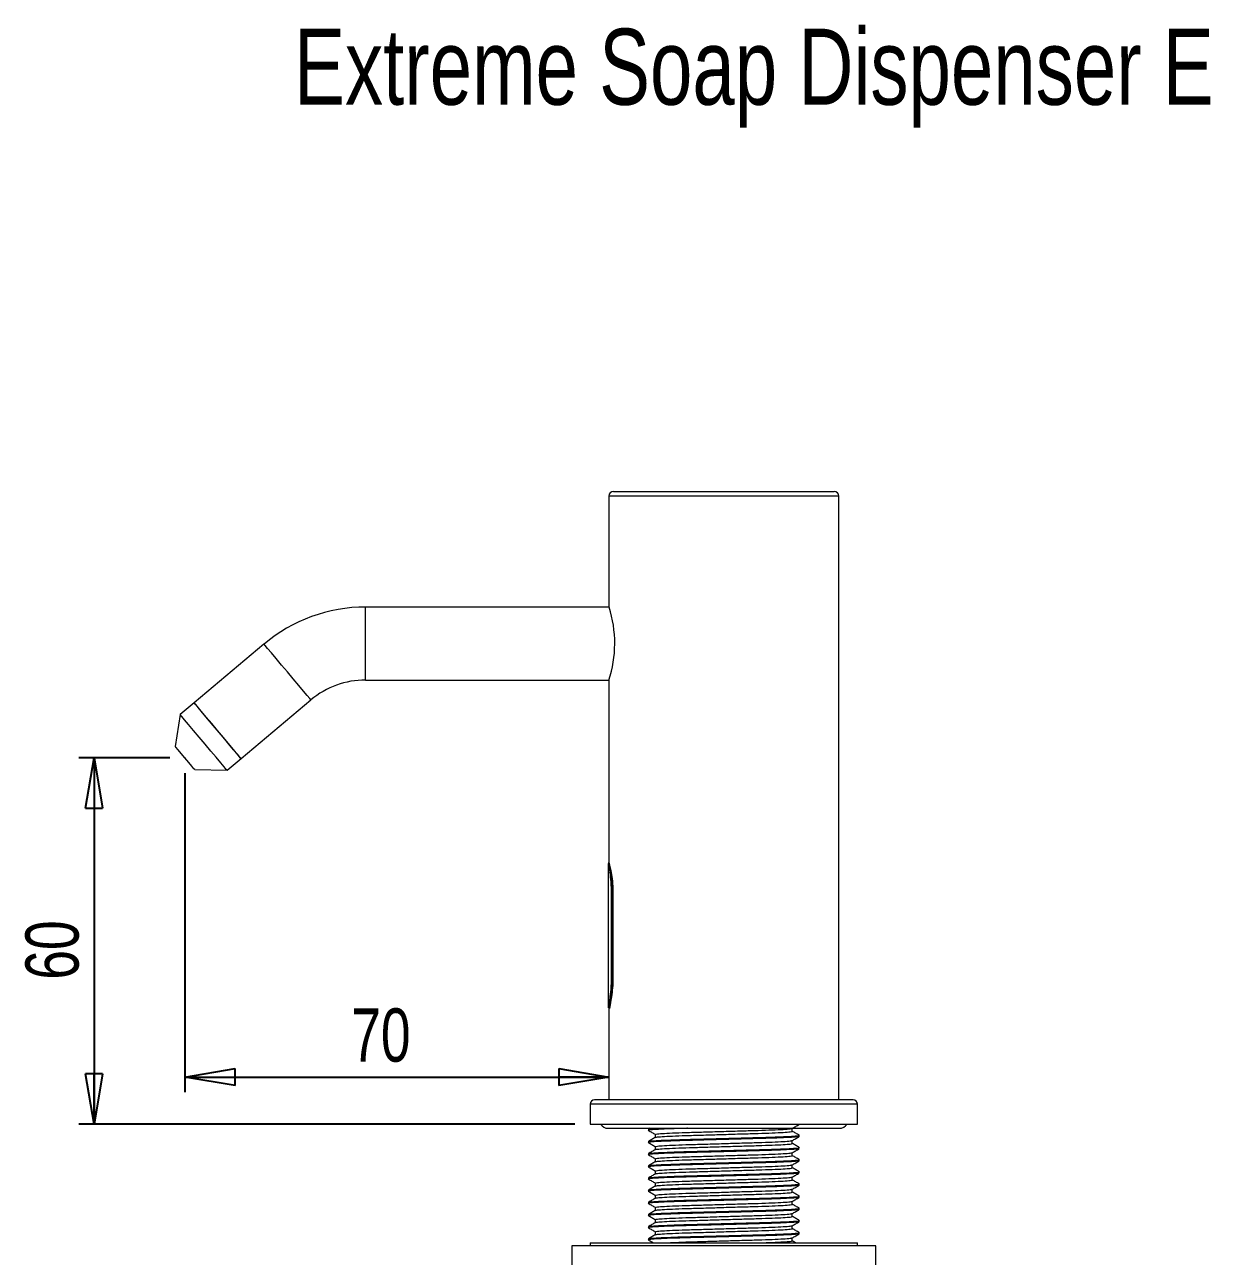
# Model space of a CAD drawing. Header units: millimetres. Extents: x 72 to 994, y 217 to 1414.
# Drawn here: x 330.7 to 720.7, y 1009.4 to 1414.4 of the extents above; entities that cross this region are included whole.
import ezdxf

# ---------------------------------------------------------------- set-up
doc = ezdxf.new("R2010")
doc.units = ezdxf.units.MM
doc.header["$LTSCALE"] = 5
doc.header["$PDSIZE"] = -1
doc.layers.add('LEVEL0', color=179, linetype='Continuous')
doc.styles.add('SLDTEXTSTYLE0', font='TXT', dxfattribs={"width": 0.75})
doc.dimstyles.new('SLDDIMSTYLE0', dxfattribs={"dimtxt": 17.5, "dimasz": 16.51, "dimexe": 0, "dimexo": 0.0625, "dimgap": 4.375, "dimtad": 1, "dimdec": 0, "dimlfac": 0.5, "dimrnd": 1e-09, "dimzin": 12, "dimdsep": 46, "dimtxsty": 'SLDTEXTSTYLE0', "dimblk1": 'CLOSED', "dimblk2": 'CLOSED', "dimsah": 1, "dimcen": 0.09, "dimadec": 0, "dimazin": 3, "dimtfac": 1, "dimtdec": 0, "dimtofl": 0, "dimtmove": 0, "dimatfit": 3, "dimldrblk": 'CLOSED', "dimfxl": 0, "dimfrac": 2, "dimtolj": 1, "dimtzin": 12, "dimarcsym": 0})

# ---------------------------------------------------------------- blocks, each defined once
blk = doc.blocks.new('_CLOSED')
at = {"color": 0, "linetype": 'ByBlock', "lineweight": -2}
for p, q in [((-1, 0.166667), (0, 0)), ((-1, 0.166667), (-1, -0.166667)), ((0, 0), (-1, -0.166667)), ((0, 0), (-1, 0))]:
    blk.add_line(p, q, dxfattribs=at)
blk = doc.blocks.new('_D')
at = {"layer": 'LEVEL0', "color": 7}
for p, q in [((383.42, 1168.29), (383.42, 1063.4)), ((383.42, 1068.4), (522.84, 1068.4))]:
    blk.add_line(p, q, dxfattribs=at)
at = {"layer": 'LEVEL0', "color": 7, "xscale": 16.51, "yscale": 16.51, "rotation": 180.0000000000004}
blk.add_blockref('_CLOSED', (383.42, 1068.4), dxfattribs=at)
at = {"layer": 'LEVEL0', "color": 7, "xscale": 16.51, "yscale": 16.51}
blk.add_blockref('_CLOSED', (522.84, 1068.4), dxfattribs=at)
at = {"layer": 'LEVEL0', "color": 7, "insert": (438.1, 1090.96), "char_height": 17.5, "attachment_point": 1, "style": 'SLDTEXTSTYLE0'}
blk.add_mtext('70', dxfattribs=at)
blk = doc.blocks.new('_D_1')
at = {"layer": 'LEVEL0', "color": 7}
for p, q in [((378.42, 1173.29), (348.51, 1173.29)), ((353.51, 1173.29), (353.51, 1052.93)), ((511.64, 1052.93), (348.51, 1052.93))]:
    blk.add_line(p, q, dxfattribs=at)
at = {"layer": 'LEVEL0', "color": 7, "xscale": 16.51, "yscale": 16.51}
for p, rotation in [((353.51, 1173.29), 90.0000000000004), ((353.51, 1052.93), 270.0000000000004)]:
    blk.add_blockref('_CLOSED', p, dxfattribs=dict(at, rotation=rotation))
at = {"layer": 'LEVEL0', "color": 7, "insert": (330.95, 1100.39), "char_height": 17.5, "attachment_point": 1, "rotation": 90, "style": 'SLDTEXTSTYLE0'}
blk.add_mtext('60', dxfattribs=at)

msp = doc.modelspace()

# ---------------------------------------------------------------- linework, layer by layer
at = {"color": 7, "linetype": 'Continuous', "lineweight": 15}
for p, q in [((524.34, 1260.93), (560.64, 1260.93)), ((560.64, 1260.93), (596.94, 1260.93)), ((522.84, 1259.43), (522.84, 1222.93)), ((598.44, 1060.93), (598.44, 1259.43)), ((522.84, 1222.93), (442.84, 1222.93)), ((409.41, 1210.77), (386.43, 1191.48)), ((442.84, 1198.93), (522.84, 1198.93)), ((522.84, 1198.83), (522.84, 1138.87)), ((386.43, 1191.48), (381.83, 1187.63)), ((401.86, 1173.1), (424.84, 1192.38)), ((381.83, 1187.63), (380.2, 1177.12)), ((397.26, 1169.24), (401.86, 1173.1)), ((386.63, 1169.46), (397.26, 1169.24)), ((522.64, 1138.57), (522.64, 1091.29)), ((524.18, 1128.93), (524.18, 1100.93)), ((522.84, 1090.99), (522.84, 1060.93)), ((516.64, 1059.43), (516.64, 1052.93)), ((603.14, 1060.93), (518.14, 1060.93)), ((604.64, 1052.93), (604.64, 1059.43)), ((516.64, 1052.93), (604.64, 1052.93)), ((522.64, 1051.53), (598.64, 1051.53)), ((535.82, 1051.21), (535.82, 1050.85)), ((536.35, 1051.53), (535.84, 1051.23)), ((538.11, 1049.53), (538.11, 1048.54)), ((583.17, 1050.53), (583.17, 1051.52)), ((585.46, 1048.85), (585.46, 1049.21)), ((535.82, 1047.21), (535.82, 1046.85)), ((538.11, 1045.53), (538.11, 1044.54)), ((583.17, 1046.53), (583.17, 1047.52)), ((585.46, 1044.85), (585.46, 1045.21)), ((535.82, 1043.21), (535.82, 1042.85)), ((538.11, 1041.53), (538.11, 1040.54)), ((583.17, 1042.53), (583.17, 1043.52)), ((585.46, 1040.85), (585.46, 1041.21)), ((535.82, 1039.21), (535.82, 1038.85)), ((538.11, 1037.53), (538.11, 1036.54)), ((583.17, 1038.53), (583.17, 1039.52)), ((585.46, 1036.85), (585.46, 1037.21)), ((535.82, 1035.21), (535.82, 1034.85)), ((538.11, 1033.53), (538.11, 1032.54)), ((583.17, 1034.53), (583.17, 1035.52)), ((585.46, 1032.85), (585.46, 1033.21)), ((535.82, 1031.21), (535.82, 1030.85)), ((538.11, 1029.53), (538.11, 1028.54)), ((583.17, 1030.53), (583.17, 1031.52)), ((585.46, 1028.85), (585.46, 1029.21)), ((535.82, 1027.21), (535.82, 1026.85)), ((538.11, 1025.53), (538.11, 1024.54)), ((583.17, 1026.53), (583.17, 1027.52)), ((585.46, 1024.85), (585.46, 1025.21)), ((535.82, 1023.21), (535.82, 1022.85)), ((538.11, 1021.53), (538.11, 1020.54)), ((583.17, 1022.53), (583.17, 1023.52)), ((585.46, 1020.85), (585.46, 1021.21)), ((535.82, 1019.21), (535.82, 1018.85)), ((538.11, 1017.53), (538.11, 1016.54)), ((583.17, 1018.53), (583.17, 1019.52)), ((585.46, 1016.85), (585.46, 1017.21)), ((510.64, 1012.93), (510.64, 981.93)), ((610.64, 1012.93), (510.64, 1012.93)), ((516.64, 1013.93), (516.64, 1012.93)), ((516.64, 1013.93), (560.64, 1013.93)), ((535.82, 1015.21), (535.82, 1014.85)), ((560.64, 1013.93), (604.64, 1013.93)), ((583.17, 1014.53), (583.17, 1015.52)), ((584.23, 1013.93), (583.17, 1014.54)), ((604.64, 1012.93), (604.64, 1013.93)), ((610.64, 981.93), (610.64, 1012.93))]:
    msp.add_line(p, q, dxfattribs=at)
at = {"color": 8, "linetype": 'Continuous', "lineweight": 0}
for p, q in [((560.64, 1259.43), (522.84, 1259.43)), ((598.44, 1259.43), (560.64, 1259.43)), ((442.84, 1210.93), (442.84, 1222.93)), ((442.84, 1198.93), (442.84, 1210.93)), ((522.76, 1138.8), (522.79, 1138.6)), ((522.79, 1138.6), (522.9, 1138.66)), ((523.26, 1135.74), (523.64, 1131.77)), ((523.64, 1131.77), (523.72, 1128.93)), ((523.89, 1131.81), (523.97, 1128.93)), ((523.58, 1128.93), (523.58, 1100.93)), ((524.18, 1128.93), (523.97, 1128.93)), ((523.97, 1128.93), (523.97, 1100.93)), ((523.58, 1100.93), (523.55, 1099.07)), ((523.68, 1099.02), (523.72, 1100.93)), ((523.94, 1098.99), (523.97, 1100.93)), ((524.18, 1100.93), (523.97, 1100.93)), ((604.64, 1059.43), (516.64, 1059.43))]:
    msp.add_line(p, q, dxfattribs=at)
at = {"color": 8, "linetype": 'Continuous', "lineweight": 0, "flags": 128}
for points in [[(417.12, 1201.57), (415.21, 1203.86), (413.41, 1206), (411.84, 1207.87), (410.61, 1209.33), (409.79, 1210.32), (409.43, 1210.75), (409.41, 1210.77)], [(424.84, 1192.38), (424.82, 1192.4), (424.46, 1192.83), (423.64, 1193.81), (422.4, 1195.28), (420.84, 1197.14), (419.04, 1199.29), (417.12, 1201.57)]]:
    msp.add_lwpolyline(points, dxfattribs=at)
at = {"color": 7, "linetype": 'Continuous', "lineweight": 15, "flags": 128}
for points in [[(401.86, 1173.1), (401.61, 1173.39), (400.9, 1174.23), (399.77, 1175.59), (398.28, 1177.36), (396.53, 1179.45), (394.63, 1181.71), (392.7, 1184.01), (390.86, 1186.2), (389.23, 1188.15), (387.9, 1189.73), (386.97, 1190.84), (386.49, 1191.41), (386.43, 1191.48)], [(394.14, 1182.29), (392.22, 1184.58), (390.43, 1186.72), (388.86, 1188.58), (387.63, 1190.05), (386.81, 1191.03), (386.44, 1191.46), (386.43, 1191.48)], [(397.26, 1169.24), (397.02, 1169.53), (396.31, 1170.38), (395.17, 1171.73), (393.68, 1173.51), (391.93, 1175.59), (390.03, 1177.86), (388.1, 1180.16), (386.26, 1182.35), (384.63, 1184.29), (383.31, 1185.87), (382.37, 1186.98), (381.89, 1187.55), (381.83, 1187.63)], [(401.86, 1173.1), (401.84, 1173.12), (401.48, 1173.55), (400.66, 1174.53), (399.42, 1176), (397.86, 1177.86), (396.06, 1180), (394.14, 1182.29)], [(386.63, 1169.46), (386.39, 1169.75), (385.69, 1170.58), (384.65, 1171.82), (383.42, 1173.29), (382.19, 1174.76), (381.15, 1176), (380.45, 1176.83), (380.2, 1177.12)]]:
    msp.add_lwpolyline(points, dxfattribs=at)
at = {"color": 7, "linetype": 'Continuous', "lineweight": 15}
for centre, radius, start, end in [((524.34, 1259.43), 1.5, 90, 180), ((596.94, 1259.43), 1.5, 0, 90), ((442.84, 1170.93), 52, 90, 130), ((486.09, 1210.93), 38.68, 341.7763, 17.9747), ((442.84, 1170.93), 28, 90, 130), ((518.14, 1059.43), 1.5, 90, 180), ((603.14, 1059.43), 1.5, 0, 90), ((522.64, 1054.53), 3, 212.231, 270), ((598.64, 1054.53), 3, 270, 327.769)]:
    msp.add_arc(centre, radius, start, end, dxfattribs=at)
at = {"color": 8, "linetype": 'Continuous', "lineweight": 0}
for points, knots in [([(522.64, 1138.53), (522.64, 1138.5), (522.65, 1138.47), (522.67, 1138.33), (522.68, 1138.32)], [0, 0, 0, 0, 0.931528, 1, 1, 1, 1]), ([(522.68, 1138.32), (522.68, 1138.38), (522.7, 1138.48), (522.76, 1138.56), (522.79, 1138.6)], [0, 0, 0, 0, 0.560061, 1, 1, 1, 1]), ([(522.68, 1138.32), (522.71, 1138.17), (522.8, 1137.68), (522.99, 1136.56), (523.12, 1135.61), (523.13, 1135.55)], [0, 0, 0, 0, 0.304299, 0.958185, 1, 1, 1, 1]), ([(522.79, 1138.6), (522.85, 1138.32), (522.95, 1137.76), (523.15, 1136.53), (523.25, 1135.8), (523.26, 1135.74)], [0, 0, 0, 0, 0.478919, 0.958244, 1, 1, 1, 1]), ([(523.13, 1135.55), (523.14, 1135.59), (523.16, 1135.66), (523.23, 1135.71), (523.26, 1135.74)], [0, 0, 0, 0, 0.560009, 1, 1, 1, 1]), ([(523.13, 1135.55), (523.25, 1134.62), (523.39, 1133.43), (523.48, 1132.01), (523.5, 1131.7)], [0, 0, 0, 0, 0.785226, 1, 1, 1, 1]), ([(523.26, 1135.74), (523.3, 1135.76), (523.38, 1135.81), (523.48, 1135.82), (523.53, 1135.83)], [0, 0, 0, 0, 0.559985, 1, 1, 1, 1]), ([(523.53, 1135.83), (523.64, 1134.85), (523.79, 1133.62), (523.88, 1132.13), (523.89, 1131.81)], [0, 0, 0, 0, 0.784979, 1, 1, 1, 1]), ([(523.5, 1131.7), (523.52, 1131.71), (523.54, 1131.74), (523.61, 1131.76), (523.64, 1131.77)], [0, 0, 0, 0, 0.55999, 1, 1, 1, 1]), ([(523.5, 1131.7), (523.52, 1131.4), (523.57, 1130.5), (523.57, 1129.56), (523.58, 1128.93)], [0, 0, 0, 0, 0.329848, 1, 1, 1, 1]), ([(523.64, 1131.77), (523.68, 1131.79), (523.76, 1131.8), (523.85, 1131.81), (523.89, 1131.81)], [0, 0, 0, 0, 0.559997, 1, 1, 1, 1]), ([(523.72, 1128.93), (523.69, 1128.93), (523.62, 1128.93), (523.59, 1128.93), (523.58, 1128.93)], [0, 0, 0, 0, 0.499998, 1, 1, 1, 1]), ([(523.97, 1128.93), (523.93, 1128.93), (523.83, 1128.93), (523.76, 1128.93), (523.72, 1128.93)], [0, 0, 0, 0, 0.500001, 1, 1, 1, 1]), ([(523.55, 1099.07), (523.55, 1099.07), (523.52, 1098.45), (523.41, 1096.64), (523.14, 1094.29), (522.95, 1093.11), (522.87, 1092.64)], [0, 0, 0, 0, 0.001768, 0.232732, 0.693777, 1, 1, 1, 1]), ([(523, 1092.4), (523.07, 1092.89), (523.24, 1093.93), (523.52, 1096.22), (523.63, 1098.09), (523.68, 1099.02)], [0, 0, 0, 0, 0.305922, 0.653464, 1, 1, 1, 1]), ([(523.94, 1098.99), (523.91, 1098.36), (523.81, 1096.46), (523.54, 1094.01), (523.35, 1092.78), (523.27, 1092.29)], [0, 0, 0, 0, 0.233203, 0.69449, 1, 1, 1, 1]), ([(523.68, 1099.02), (523.65, 1099.03), (523.58, 1099.04), (523.56, 1099.06), (523.55, 1099.07)], [0, 0, 0, 0, 0.560012, 1, 1, 1, 1]), ([(523.72, 1100.93), (523.69, 1100.93), (523.62, 1100.93), (523.59, 1100.93), (523.58, 1100.93)], [0, 0, 0, 0, 0.499998, 1, 1, 1, 1]), ([(523.94, 1098.99), (523.89, 1099), (523.79, 1099), (523.72, 1099.01), (523.68, 1099.02)], [0, 0, 0, 0, 0.559997, 1, 1, 1, 1]), ([(523.97, 1100.93), (523.93, 1100.93), (523.83, 1100.93), (523.76, 1100.93), (523.72, 1100.93)], [0, 0, 0, 0, 0.500001, 1, 1, 1, 1]), ([(522.87, 1092.64), (522.84, 1092.44), (522.7, 1091.66), (522.6, 1091.16), (522.66, 1091.46), (522.68, 1091.57)], [0, 0, 0, 0, 0.1791335, 0.7012484, 1, 1, 1, 1]), ([(522.76, 1091.05), (522.77, 1091.12), (522.8, 1091.24), (522.93, 1092.01), (523, 1092.4)], [0, 0, 0, 0, 0.499752, 1, 1, 1, 1]), ([(523, 1092.4), (522.96, 1092.44), (522.89, 1092.51), (522.88, 1092.6), (522.87, 1092.64)], [0, 0, 0, 0, 0.559982, 1, 1, 1, 1]), ([(523.17, 1092.31), (523.15, 1092.32), (523.08, 1092.33), (523.03, 1092.37), (523, 1092.4)], [0, 0, 0, 0, 0.3424875, 1, 1, 1, 1]), ([(523.27, 1092.29), (523.24, 1092.09), (523.11, 1091.29), (523.01, 1090.79), (523.04, 1090.93), (523.04, 1090.93)], [0, 0, 0, 0, 0.2550787, 0.9979299, 1, 1, 1, 1])]:
    msp.add_open_spline(points, degree=3, knots=knots, dxfattribs=at)
at = {"color": 7, "linetype": 'Continuous', "lineweight": 15}
for points, knots in [([(522.87, 1138.81), (522.86, 1138.85), (522.82, 1138.99), (523.04, 1138.15), (523.46, 1136.35), (523.92, 1133.63), (524.16, 1130.99), (524.18, 1129.39), (524.18, 1128.93)], [0, 0, 0, 0, 0.063273, 0.27035, 0.479516, 0.694995, 0.911685, 1, 1, 1, 1]), ([(524.18, 1100.93), (524.15, 1099.83), (524.09, 1097.63), (523.68, 1094.67), (523.22, 1092.41), (522.87, 1091.08), (522.87, 1091.06), (522.87, 1091.05)], [0, 0, 0, 0, 0.20968, 0.41918, 0.633345, 0.850814, 1, 1, 1, 1]), ([(548.64, 1051.53), (548.5, 1051.53), (546.4, 1051.47), (542.97, 1051.36), (538.85, 1051.19), (536.48, 1051.01), (535.54, 1050.9), (535.9, 1050.84), (535.95, 1050.83)], [0, 0, 0, 0, 0.01649, 0.248872, 0.489463, 0.730054, 0.962436, 1, 1, 1, 1]), ([(535.84, 1050.83), (536.22, 1050.61), (536.98, 1050.17), (537.73, 1049.73), (538.11, 1049.52)], [0, 0, 0, 0, 0.505156, 1, 1, 1, 1]), ([(535.95, 1051.23), (536.07, 1051.28), (536.34, 1051.37), (538.06, 1051.48), (538.98, 1051.53)], [0, 0, 0, 0, 0.463652, 1, 1, 1, 1]), ([(535.95, 1047.23), (536.09, 1047.28), (536.41, 1047.37), (538.92, 1047.54), (542.9, 1047.72), (548.09, 1047.88), (554.1, 1048.03), (560.64, 1048.21), (567.17, 1048.39), (573.19, 1048.54), (578.35, 1048.7), (582.41, 1048.88), (584.8, 1049.05), (585.73, 1049.16), (585.37, 1049.23), (585.32, 1049.23)], [0, 0, 0, 0, 0.06866, 0.15344, 0.238219, 0.320106, 0.401993, 0.486773, 0.571552, 0.653439, 0.735326, 0.820106, 0.904886, 0.986773, 1, 1, 1, 1]), ([(538.11, 1049.53), (538.25, 1049.58), (538.54, 1049.69), (540.91, 1049.86), (544.54, 1050.04), (549.25, 1050.2), (554.7, 1050.35), (560.64, 1050.53), (566.57, 1050.71), (572.02, 1050.86), (576.73, 1051.02), (580.35, 1051.2), (582.62, 1051.36), (582.91, 1051.46), (583.04, 1051.5)], [0, 0, 0, 0, 0.083067, 0.169069, 0.255071, 0.338138, 0.421205, 0.507207, 0.593209, 0.676276, 0.759343, 0.845346, 0.931348, 1, 1, 1, 1]), ([(538.23, 1048.56), (538.36, 1048.6), (538.65, 1048.7), (540.92, 1048.86), (544.54, 1049.04), (549.25, 1049.2), (554.7, 1049.35), (560.64, 1049.53), (566.57, 1049.71), (572.02, 1049.86), (576.73, 1050.02), (580.36, 1050.2), (582.73, 1050.37), (583.02, 1050.48), (583.17, 1050.53)], [0, 0, 0, 0, 0.068652, 0.154654, 0.240656, 0.323723, 0.40679, 0.492792, 0.578795, 0.661862, 0.744929, 0.830931, 0.916933, 1, 1, 1, 1]), ([(583.14, 1051.5), (583.52, 1051.73), (584.29, 1052.17), (585.05, 1052.61), (585.43, 1052.83)], [0, 0, 0, 0, 0.499983, 1, 1, 1, 1]), ([(585.43, 1049.23), (585.05, 1049.45), (584.3, 1049.89), (583.54, 1050.33), (583.17, 1050.54)], [0, 0, 0, 0, 0.505153, 1, 1, 1, 1]), ([(585.32, 1048.83), (585.18, 1048.78), (584.87, 1048.69), (582.36, 1048.52), (578.37, 1048.34), (573.18, 1048.19), (567.17, 1048.03), (560.64, 1047.85), (554.1, 1047.68), (548.09, 1047.52), (542.92, 1047.36), (538.86, 1047.19), (536.47, 1047.01), (535.54, 1046.9), (535.9, 1046.84), (535.95, 1046.83)], [0, 0, 0, 0, 0.0686631, 0.1534423, 0.2382213, 0.3201078, 0.4019943, 0.4867734, 0.5715525, 0.653439, 0.7353254, 0.8201045, 0.9048837, 0.9867701, 1, 1, 1, 1]), ([(538.13, 1048.56), (537.75, 1048.34), (536.98, 1047.9), (536.22, 1047.45), (535.84, 1047.23)], [0, 0, 0, 0, 0.499982, 1, 1, 1, 1]), ([(535.84, 1046.83), (536.22, 1046.61), (536.98, 1046.17), (537.73, 1045.73), (538.11, 1045.52)], [0, 0, 0, 0, 0.505152, 1, 1, 1, 1]), ([(535.95, 1043.23), (536.09, 1043.28), (536.41, 1043.37), (538.92, 1043.54), (542.9, 1043.72), (548.09, 1043.88), (554.1, 1044.03), (560.64, 1044.21), (567.17, 1044.39), (573.19, 1044.54), (578.35, 1044.7), (582.41, 1044.88), (584.8, 1045.05), (585.73, 1045.16), (585.37, 1045.23), (585.32, 1045.23)], [0, 0, 0, 0, 0.068658, 0.153438, 0.238217, 0.320104, 0.401991, 0.48677, 0.57155, 0.653436, 0.735323, 0.820103, 0.904882, 0.986769, 1, 1, 1, 1]), ([(538.11, 1045.53), (538.25, 1045.58), (538.54, 1045.69), (540.91, 1045.86), (544.54, 1046.04), (549.25, 1046.2), (554.7, 1046.35), (560.64, 1046.53), (566.57, 1046.71), (572.02, 1046.86), (576.73, 1047.02), (580.35, 1047.2), (582.62, 1047.36), (582.91, 1047.46), (583.04, 1047.5)], [0, 0, 0, 0, 0.083067, 0.169069, 0.25507, 0.338137, 0.421204, 0.507206, 0.593208, 0.676274, 0.759341, 0.845343, 0.931345, 1, 1, 1, 1]), ([(538.23, 1044.56), (538.36, 1044.6), (538.65, 1044.7), (540.92, 1044.86), (544.54, 1045.04), (549.25, 1045.2), (554.7, 1045.35), (560.64, 1045.53), (566.57, 1045.71), (572.02, 1045.86), (576.73, 1046.02), (580.36, 1046.2), (582.73, 1046.37), (583.02, 1046.48), (583.17, 1046.53)], [0, 0, 0, 0, 0.068652, 0.154654, 0.240656, 0.323723, 0.40679, 0.492792, 0.578794, 0.661861, 0.744929, 0.830931, 0.916933, 1, 1, 1, 1]), ([(583.14, 1047.5), (583.52, 1047.73), (584.29, 1048.17), (585.05, 1048.61), (585.43, 1048.83)], [0, 0, 0, 0, 0.499984, 1, 1, 1, 1]), ([(585.43, 1045.23), (585.05, 1045.45), (584.3, 1045.89), (583.54, 1046.33), (583.17, 1046.54)], [0, 0, 0, 0, 0.505154, 1, 1, 1, 1]), ([(585.32, 1044.83), (585.18, 1044.78), (584.87, 1044.69), (582.36, 1044.52), (578.37, 1044.34), (573.18, 1044.19), (567.17, 1044.03), (560.64, 1043.85), (554.1, 1043.68), (548.09, 1043.52), (542.92, 1043.36), (538.86, 1043.19), (536.47, 1043.01), (535.54, 1042.9), (535.9, 1042.84), (535.95, 1042.83)], [0, 0, 0, 0, 0.06866, 0.153438, 0.238215, 0.320101, 0.401986, 0.486764, 0.571541, 0.653427, 0.735312, 0.82009, 0.904867, 0.986753, 1, 1, 1, 1]), ([(585.46, 1040.85), (585.3, 1040.8), (584.97, 1040.7), (582.37, 1040.52), (578.37, 1040.34), (573.18, 1040.19), (567.17, 1040.03), (560.64, 1039.85), (554.1, 1039.68), (548.09, 1039.52), (542.92, 1039.36), (538.86, 1039.19), (536.47, 1039.01), (535.54, 1038.9), (535.9, 1038.84), (535.95, 1038.83)], [0, 0, 0, 0, 0.080818, 0.164491, 0.248164, 0.328982, 0.4098, 0.493472, 0.577145, 0.657963, 0.738781, 0.822454, 0.906127, 0.986945, 1, 1, 1, 1]), ([(538.13, 1044.56), (537.75, 1044.34), (536.98, 1043.9), (536.22, 1043.45), (535.84, 1043.23)], [0, 0, 0, 0, 0.499982, 1, 1, 1, 1]), ([(535.84, 1042.83), (536.22, 1042.61), (536.98, 1042.17), (537.73, 1041.73), (538.11, 1041.52)], [0, 0, 0, 0, 0.5051681, 1, 1, 1, 1]), ([(535.95, 1039.23), (536.09, 1039.28), (536.41, 1039.38), (538.92, 1039.54), (542.9, 1039.72), (548.09, 1039.88), (554.1, 1040.03), (560.64, 1040.21), (567.17, 1040.39), (573.19, 1040.54), (578.35, 1040.7), (582.41, 1040.88), (584.8, 1041.05), (585.73, 1041.16), (585.37, 1041.23), (585.32, 1041.23)], [0, 0, 0, 0, 0.068662, 0.153442, 0.238222, 0.320109, 0.401996, 0.486777, 0.571557, 0.653444, 0.735331, 0.820111, 0.904891, 0.986779, 1, 1, 1, 1]), ([(538.11, 1041.53), (538.25, 1041.58), (538.54, 1041.69), (540.91, 1041.86), (544.54, 1042.04), (549.25, 1042.2), (554.7, 1042.35), (560.64, 1042.53), (566.57, 1042.71), (572.02, 1042.86), (576.73, 1043.02), (580.35, 1043.2), (582.62, 1043.36), (582.91, 1043.46), (583.04, 1043.5)], [0, 0, 0, 0, 0.083067, 0.169069, 0.255071, 0.338137, 0.421204, 0.507206, 0.593208, 0.676275, 0.759342, 0.845344, 0.931346, 1, 1, 1, 1]), ([(538.23, 1040.56), (538.36, 1040.6), (538.65, 1040.7), (540.92, 1040.86), (544.54, 1041.04), (549.25, 1041.2), (554.7, 1041.35), (560.64, 1041.53), (566.57, 1041.71), (572.02, 1041.86), (576.73, 1042.02), (580.36, 1042.2), (582.73, 1042.37), (583.02, 1042.48), (583.17, 1042.53)], [0, 0, 0, 0, 0.068655, 0.154657, 0.240659, 0.323725, 0.406792, 0.492794, 0.578796, 0.661863, 0.744929, 0.830931, 0.916933, 1, 1, 1, 1]), ([(583.14, 1043.5), (583.52, 1043.73), (584.29, 1044.17), (585.05, 1044.61), (585.43, 1044.83)], [0, 0, 0, 0, 0.499986, 1, 1, 1, 1]), ([(583.14, 1039.5), (583.52, 1039.73), (584.29, 1040.17), (585.05, 1040.61), (585.43, 1040.83)], [0, 0, 0, 0, 0.499985, 1, 1, 1, 1]), ([(585.43, 1041.23), (585.05, 1041.45), (584.3, 1041.89), (583.54, 1042.33), (583.17, 1042.54)], [0, 0, 0, 0, 0.505146, 1, 1, 1, 1]), ([(585.32, 1036.83), (585.18, 1036.78), (584.87, 1036.69), (582.36, 1036.52), (578.37, 1036.34), (573.18, 1036.19), (567.17, 1036.03), (560.64, 1035.85), (554.1, 1035.68), (548.09, 1035.52), (542.92, 1035.36), (538.86, 1035.19), (536.47, 1035.01), (535.54, 1034.9), (535.9, 1034.84), (535.95, 1034.83)], [0, 0, 0, 0, 0.068658, 0.153435, 0.238212, 0.320097, 0.401981, 0.486758, 0.571535, 0.65342, 0.735304, 0.820081, 0.904858, 0.986743, 1, 1, 1, 1]), ([(538.13, 1040.56), (537.75, 1040.34), (536.98, 1039.9), (536.22, 1039.45), (535.84, 1039.23)], [0, 0, 0, 0, 0.499983, 1, 1, 1, 1]), ([(535.84, 1038.83), (536.22, 1038.61), (536.98, 1038.17), (537.73, 1037.73), (538.11, 1037.52)], [0, 0, 0, 0, 0.5051483, 1, 1, 1, 1]), ([(535.95, 1035.23), (536.09, 1035.28), (536.41, 1035.38), (538.92, 1035.54), (542.9, 1035.72), (548.09, 1035.88), (554.1, 1036.03), (560.64, 1036.21), (567.17, 1036.39), (573.19, 1036.54), (578.35, 1036.7), (582.41, 1036.88), (584.8, 1037.05), (585.73, 1037.16), (585.37, 1037.23), (585.32, 1037.23)], [0, 0, 0, 0, 0.068633, 0.153415, 0.238197, 0.320086, 0.401975, 0.486757, 0.571538, 0.653428, 0.735317, 0.820098, 0.90488, 0.986769, 1, 1, 1, 1]), ([(538.11, 1037.53), (538.25, 1037.58), (538.54, 1037.69), (540.91, 1037.86), (544.54, 1038.04), (549.25, 1038.2), (554.7, 1038.35), (560.64, 1038.53), (566.57, 1038.71), (572.02, 1038.86), (576.73, 1039.02), (580.35, 1039.2), (582.62, 1039.36), (582.91, 1039.46), (583.04, 1039.5)], [0, 0, 0, 0, 0.083067, 0.169069, 0.255072, 0.338139, 0.421206, 0.507208, 0.593211, 0.676278, 0.759345, 0.845347, 0.93135, 1, 1, 1, 1]), ([(538.23, 1036.56), (538.36, 1036.6), (538.65, 1036.7), (540.92, 1036.86), (544.54, 1037.04), (549.25, 1037.2), (554.7, 1037.35), (560.64, 1037.53), (566.57, 1037.71), (572.02, 1037.86), (576.73, 1038.02), (580.36, 1038.2), (582.73, 1038.37), (583.02, 1038.48), (583.17, 1038.53)], [0, 0, 0, 0, 0.068625, 0.154629, 0.240634, 0.323704, 0.406773, 0.492778, 0.578782, 0.661852, 0.744921, 0.830926, 0.916931, 1, 1, 1, 1]), ([(583.14, 1035.5), (583.52, 1035.73), (584.29, 1036.17), (585.05, 1036.61), (585.43, 1036.83)], [0, 0, 0, 0, 0.499982, 1, 1, 1, 1]), ([(585.43, 1037.23), (585.05, 1037.45), (584.3, 1037.89), (583.54, 1038.33), (583.17, 1038.54)], [0, 0, 0, 0, 0.505154, 1, 1, 1, 1]), ([(585.46, 1032.85), (585.3, 1032.8), (584.97, 1032.7), (582.37, 1032.52), (578.37, 1032.34), (573.18, 1032.19), (567.17, 1032.03), (560.64, 1031.85), (554.1, 1031.68), (548.09, 1031.52), (542.92, 1031.36), (538.86, 1031.19), (536.47, 1031.01), (535.54, 1030.9), (535.9, 1030.84), (535.95, 1030.83)], [0, 0, 0, 0, 0.080818, 0.164491, 0.248164, 0.328982, 0.4098, 0.493473, 0.577146, 0.657964, 0.738782, 0.822454, 0.906127, 0.986945, 1, 1, 1, 1]), ([(538.13, 1036.56), (537.75, 1036.34), (536.98, 1035.9), (536.22, 1035.45), (535.84, 1035.23)], [0, 0, 0, 0, 0.4999851, 1, 1, 1, 1]), ([(535.84, 1034.83), (536.22, 1034.61), (536.98, 1034.17), (537.73, 1033.73), (538.11, 1033.52)], [0, 0, 0, 0, 0.505177, 1, 1, 1, 1]), ([(535.95, 1031.23), (536.09, 1031.28), (536.41, 1031.37), (538.92, 1031.54), (542.9, 1031.72), (548.09, 1031.88), (554.1, 1032.03), (560.64, 1032.21), (567.17, 1032.39), (573.19, 1032.54), (578.35, 1032.7), (582.41, 1032.88), (584.8, 1033.05), (585.73, 1033.16), (585.37, 1033.23), (585.32, 1033.23)], [0, 0, 0, 0, 0.068656, 0.153436, 0.238216, 0.320104, 0.401991, 0.486771, 0.571551, 0.653438, 0.735326, 0.820106, 0.904886, 0.986773, 1, 1, 1, 1]), ([(538.11, 1033.53), (538.25, 1033.58), (538.54, 1033.69), (540.91, 1033.86), (544.54, 1034.04), (549.25, 1034.2), (554.7, 1034.35), (560.64, 1034.53), (566.57, 1034.71), (572.02, 1034.86), (576.73, 1035.02), (580.35, 1035.2), (582.62, 1035.36), (582.91, 1035.46), (583.04, 1035.5)], [0, 0, 0, 0, 0.083067, 0.169069, 0.255071, 0.338138, 0.421205, 0.507207, 0.593209, 0.676276, 0.759343, 0.845345, 0.931347, 1, 1, 1, 1]), ([(538.23, 1032.56), (538.36, 1032.6), (538.65, 1032.7), (540.92, 1032.86), (544.54, 1033.04), (549.25, 1033.2), (554.7, 1033.35), (560.64, 1033.53), (566.57, 1033.71), (572.02, 1033.86), (576.73, 1034.02), (580.36, 1034.2), (582.73, 1034.37), (583.02, 1034.48), (583.17, 1034.53)], [0, 0, 0, 0, 0.068649, 0.154651, 0.240654, 0.323721, 0.406788, 0.492791, 0.578793, 0.66186, 0.744928, 0.83093, 0.916933, 1, 1, 1, 1]), ([(583.14, 1031.5), (583.52, 1031.73), (584.29, 1032.17), (585.05, 1032.61), (585.43, 1032.83)], [0, 0, 0, 0, 0.499981, 1, 1, 1, 1]), ([(585.43, 1033.23), (585.05, 1033.45), (584.3, 1033.89), (583.54, 1034.33), (583.17, 1034.54)], [0, 0, 0, 0, 0.505151, 1, 1, 1, 1]), ([(585.46, 1028.85), (585.3, 1028.8), (584.97, 1028.7), (582.37, 1028.52), (578.37, 1028.34), (573.18, 1028.19), (567.17, 1028.03), (560.64, 1027.85), (554.1, 1027.68), (548.09, 1027.52), (542.92, 1027.36), (538.86, 1027.19), (536.47, 1027.01), (535.54, 1026.9), (535.9, 1026.84), (535.95, 1026.83)], [0, 0, 0, 0, 0.080818, 0.164492, 0.248165, 0.328984, 0.409802, 0.493475, 0.577149, 0.657967, 0.738786, 0.822459, 0.906133, 0.986951, 1, 1, 1, 1]), ([(535.82, 1027.21), (535.97, 1027.26), (536.3, 1027.37), (538.91, 1027.54), (542.91, 1027.72), (548.09, 1027.88), (554.1, 1028.03), (560.64, 1028.21), (567.17, 1028.39), (573.19, 1028.54), (578.35, 1028.7), (582.41, 1028.88), (584.8, 1029.05), (585.73, 1029.17), (585.37, 1029.23), (585.32, 1029.23)], [0, 0, 0, 0, 0.080816, 0.164488, 0.248159, 0.328976, 0.409792, 0.493463, 0.577135, 0.657951, 0.738768, 0.822439, 0.90611, 0.986927, 1, 1, 1, 1]), ([(538.13, 1032.56), (537.75, 1032.34), (536.98, 1031.9), (536.22, 1031.45), (535.84, 1031.23)], [0, 0, 0, 0, 0.499983, 1, 1, 1, 1]), ([(535.84, 1030.83), (536.22, 1030.61), (536.98, 1030.17), (537.73, 1029.73), (538.11, 1029.52)], [0, 0, 0, 0, 0.505149, 1, 1, 1, 1]), ([(538.11, 1029.53), (538.25, 1029.58), (538.54, 1029.69), (540.91, 1029.86), (544.54, 1030.04), (549.25, 1030.2), (554.7, 1030.35), (560.64, 1030.53), (566.57, 1030.71), (572.02, 1030.86), (576.73, 1031.02), (580.35, 1031.2), (582.62, 1031.36), (582.91, 1031.46), (583.04, 1031.5)], [0, 0, 0, 0, 0.083067, 0.16907, 0.255072, 0.338139, 0.421207, 0.507209, 0.593212, 0.676279, 0.759346, 0.845349, 0.931351, 1, 1, 1, 1]), ([(538.23, 1028.56), (538.36, 1028.6), (538.65, 1028.7), (540.92, 1028.86), (544.54, 1029.04), (549.25, 1029.2), (554.7, 1029.35), (560.64, 1029.53), (566.57, 1029.71), (572.02, 1029.86), (576.73, 1030.02), (580.36, 1030.2), (582.73, 1030.37), (583.02, 1030.48), (583.17, 1030.53)], [0, 0, 0, 0, 0.068652, 0.154655, 0.240657, 0.323724, 0.406791, 0.492793, 0.578795, 0.661862, 0.744929, 0.830931, 0.916933, 1, 1, 1, 1]), ([(583.14, 1027.5), (583.52, 1027.73), (584.29, 1028.17), (585.05, 1028.61), (585.43, 1028.83)], [0, 0, 0, 0, 0.499983, 1, 1, 1, 1]), ([(585.43, 1029.23), (585.05, 1029.45), (584.3, 1029.89), (583.54, 1030.33), (583.17, 1030.54)], [0, 0, 0, 0, 0.50516, 1, 1, 1, 1]), ([(585.32, 1024.83), (585.18, 1024.78), (584.87, 1024.69), (582.36, 1024.52), (578.37, 1024.34), (573.18, 1024.19), (567.17, 1024.03), (560.64, 1023.85), (554.1, 1023.68), (548.09, 1023.52), (542.92, 1023.36), (538.86, 1023.19), (536.47, 1023.01), (535.54, 1022.9), (535.9, 1022.84), (535.95, 1022.83)], [0, 0, 0, 0, 0.068657, 0.153437, 0.238217, 0.320104, 0.401991, 0.486771, 0.571551, 0.653438, 0.735325, 0.820105, 0.904885, 0.986772, 1, 1, 1, 1]), ([(538.13, 1028.56), (537.75, 1028.34), (536.98, 1027.9), (536.22, 1027.45), (535.84, 1027.23)], [0, 0, 0, 0, 0.499982, 1, 1, 1, 1]), ([(535.84, 1026.83), (536.22, 1026.61), (536.98, 1026.17), (537.73, 1025.73), (538.11, 1025.52)], [0, 0, 0, 0, 0.505146, 1, 1, 1, 1]), ([(535.95, 1023.23), (536.09, 1023.28), (536.41, 1023.38), (538.92, 1023.54), (542.9, 1023.72), (548.09, 1023.88), (554.1, 1024.03), (560.64, 1024.21), (567.17, 1024.39), (573.19, 1024.54), (578.35, 1024.7), (582.41, 1024.88), (584.8, 1025.05), (585.73, 1025.16), (585.37, 1025.23), (585.32, 1025.23)], [0, 0, 0, 0, 0.068651, 0.153431, 0.238211, 0.320099, 0.401986, 0.486767, 0.571547, 0.653435, 0.735322, 0.820102, 0.904883, 0.98677, 1, 1, 1, 1]), ([(538.11, 1025.53), (538.25, 1025.58), (538.54, 1025.69), (540.91, 1025.86), (544.54, 1026.04), (549.25, 1026.2), (554.7, 1026.35), (560.64, 1026.53), (566.57, 1026.71), (572.02, 1026.86), (576.73, 1027.02), (580.35, 1027.2), (582.62, 1027.36), (582.91, 1027.46), (583.04, 1027.5)], [0, 0, 0, 0, 0.083068, 0.16907, 0.255073, 0.338141, 0.421208, 0.507211, 0.593214, 0.676281, 0.759349, 0.845351, 0.931354, 1, 1, 1, 1]), ([(538.23, 1024.56), (538.36, 1024.6), (538.65, 1024.7), (540.92, 1024.86), (544.54, 1025.04), (549.25, 1025.2), (554.7, 1025.35), (560.64, 1025.53), (566.57, 1025.71), (572.02, 1025.86), (576.73, 1026.02), (580.36, 1026.2), (582.73, 1026.37), (583.02, 1026.48), (583.17, 1026.53)], [0, 0, 0, 0, 0.068643, 0.154646, 0.240649, 0.323717, 0.406785, 0.492788, 0.578791, 0.661858, 0.744926, 0.830929, 0.916932, 1, 1, 1, 1]), ([(583.14, 1023.5), (583.52, 1023.73), (584.29, 1024.17), (585.05, 1024.61), (585.43, 1024.83)], [0, 0, 0, 0, 0.499983, 1, 1, 1, 1]), ([(585.43, 1025.23), (585.05, 1025.45), (584.3, 1025.89), (583.54, 1026.33), (583.17, 1026.54)], [0, 0, 0, 0, 0.505149, 1, 1, 1, 1]), ([(585.46, 1020.85), (585.3, 1020.8), (584.97, 1020.7), (582.37, 1020.52), (578.37, 1020.34), (573.18, 1020.19), (567.17, 1020.03), (560.64, 1019.85), (554.1, 1019.68), (548.09, 1019.52), (542.92, 1019.36), (538.86, 1019.19), (536.47, 1019.01), (535.54, 1018.9), (535.9, 1018.84), (535.95, 1018.83)], [0, 0, 0, 0, 0.080818, 0.164491, 0.248164, 0.328982, 0.4098, 0.493473, 0.577145, 0.657963, 0.738781, 0.822454, 0.906127, 0.986945, 1, 1, 1, 1]), ([(535.82, 1019.21), (535.97, 1019.26), (536.3, 1019.37), (538.91, 1019.54), (542.91, 1019.72), (548.09, 1019.88), (554.1, 1020.03), (560.64, 1020.21), (567.17, 1020.39), (573.19, 1020.54), (578.35, 1020.7), (582.41, 1020.88), (584.8, 1021.05), (585.73, 1021.16), (585.37, 1021.23), (585.32, 1021.23)], [0, 0, 0, 0, 0.080818, 0.164491, 0.248164, 0.328982, 0.4098, 0.493473, 0.577145, 0.657963, 0.738781, 0.822454, 0.906127, 0.986945, 1, 1, 1, 1]), ([(538.13, 1024.56), (537.75, 1024.34), (536.98, 1023.9), (536.22, 1023.45), (535.84, 1023.23)], [0, 0, 0, 0, 0.499983, 1, 1, 1, 1]), ([(535.84, 1022.83), (536.22, 1022.61), (536.98, 1022.17), (537.73, 1021.73), (538.11, 1021.52)], [0, 0, 0, 0, 0.505149, 1, 1, 1, 1]), ([(538.11, 1021.53), (538.25, 1021.58), (538.54, 1021.69), (540.91, 1021.86), (544.54, 1022.04), (549.25, 1022.2), (554.7, 1022.35), (560.64, 1022.53), (566.57, 1022.71), (572.02, 1022.86), (576.73, 1023.02), (580.35, 1023.2), (582.62, 1023.36), (582.91, 1023.46), (583.04, 1023.5)], [0, 0, 0, 0, 0.083067, 0.16907, 0.255072, 0.338139, 0.421206, 0.507209, 0.593211, 0.676278, 0.759346, 0.845348, 0.93135, 1, 1, 1, 1]), ([(538.23, 1020.56), (538.36, 1020.6), (538.65, 1020.7), (540.92, 1020.86), (544.54, 1021.04), (549.25, 1021.2), (554.7, 1021.35), (560.64, 1021.53), (566.57, 1021.71), (572.02, 1021.86), (576.73, 1022.02), (580.36, 1022.2), (582.73, 1022.37), (583.02, 1022.48), (583.17, 1022.53)], [0, 0, 0, 0, 0.068653, 0.154655, 0.240657, 0.323724, 0.406791, 0.492793, 0.578795, 0.661862, 0.744929, 0.830931, 0.916933, 1, 1, 1, 1]), ([(583.14, 1019.5), (583.52, 1019.73), (584.29, 1020.17), (585.05, 1020.61), (585.43, 1020.83)], [0, 0, 0, 0, 0.499981, 1, 1, 1, 1]), ([(585.43, 1021.23), (585.05, 1021.45), (584.3, 1021.89), (583.54, 1022.33), (583.17, 1022.54)], [0, 0, 0, 0, 0.5051531, 1, 1, 1, 1]), ([(585.32, 1016.83), (585.18, 1016.78), (584.87, 1016.69), (582.36, 1016.52), (578.37, 1016.34), (573.18, 1016.19), (567.17, 1016.03), (560.64, 1015.85), (554.1, 1015.68), (548.09, 1015.52), (542.92, 1015.36), (538.86, 1015.19), (536.47, 1015.01), (535.54, 1014.9), (535.9, 1014.84), (535.95, 1014.83)], [0, 0, 0, 0, 0.0686587, 0.1534386, 0.2382184, 0.3201057, 0.4019929, 0.4867728, 0.5715528, 0.65344, 0.7353272, 0.8201071, 0.904887, 0.9867743, 1, 1, 1, 1]), ([(538.13, 1020.56), (537.75, 1020.34), (536.98, 1019.9), (536.22, 1019.45), (535.84, 1019.23)], [0, 0, 0, 0, 0.49998, 1, 1, 1, 1]), ([(535.84, 1018.83), (536.22, 1018.61), (536.98, 1018.17), (537.73, 1017.73), (538.11, 1017.52)], [0, 0, 0, 0, 0.505152, 1, 1, 1, 1]), ([(538.13, 1016.56), (537.75, 1016.34), (536.98, 1015.9), (536.22, 1015.45), (535.84, 1015.23)], [0, 0, 0, 0, 0.499982, 1, 1, 1, 1]), ([(535.95, 1015.23), (536.09, 1015.28), (536.41, 1015.37), (538.92, 1015.54), (542.9, 1015.72), (548.09, 1015.88), (554.1, 1016.03), (560.64, 1016.21), (567.17, 1016.39), (573.19, 1016.54), (578.35, 1016.7), (582.41, 1016.88), (584.8, 1017.05), (585.73, 1017.16), (585.37, 1017.23), (585.32, 1017.23)], [0, 0, 0, 0, 0.068658, 0.153437, 0.238217, 0.320104, 0.401991, 0.486771, 0.571551, 0.653438, 0.735325, 0.820104, 0.904884, 0.986771, 1, 1, 1, 1]), ([(538.11, 1017.53), (538.25, 1017.58), (538.54, 1017.69), (540.91, 1017.86), (544.54, 1018.04), (549.25, 1018.2), (554.7, 1018.35), (560.64, 1018.53), (566.57, 1018.71), (572.02, 1018.86), (576.73, 1019.02), (580.35, 1019.2), (582.62, 1019.36), (582.91, 1019.46), (583.04, 1019.5)], [0, 0, 0, 0, 0.083069, 0.169072, 0.255076, 0.338144, 0.421213, 0.507217, 0.59322, 0.676289, 0.759357, 0.845361, 0.931365, 1, 1, 1, 1]), ([(538.23, 1016.56), (538.36, 1016.6), (538.65, 1016.7), (540.92, 1016.86), (544.54, 1017.04), (549.25, 1017.2), (554.7, 1017.35), (560.64, 1017.53), (566.57, 1017.71), (572.02, 1017.86), (576.73, 1018.02), (580.36, 1018.2), (582.73, 1018.37), (583.02, 1018.48), (583.17, 1018.53)], [0, 0, 0, 0, 0.068651, 0.154653, 0.240655, 0.323723, 0.40679, 0.492792, 0.578794, 0.661861, 0.744928, 0.830931, 0.916933, 1, 1, 1, 1]), ([(583.14, 1015.5), (583.52, 1015.73), (584.29, 1016.17), (585.05, 1016.61), (585.43, 1016.83)], [0, 0, 0, 0, 0.4999782, 1, 1, 1, 1]), ([(585.43, 1017.23), (585.05, 1017.45), (584.3, 1017.89), (583.54, 1018.33), (583.17, 1018.54)], [0, 0, 0, 0, 0.505153, 1, 1, 1, 1]), ([(535.84, 1014.83), (536.22, 1014.61), (536.74, 1014.31), (537.25, 1014.01), (537.39, 1013.93)], [0, 0, 0, 0, 0.737508, 1, 1, 1, 1]), ([(542.51, 1013.93), (543.23, 1013.97), (545.05, 1014.06), (549.28, 1014.2), (554.69, 1014.35), (560.64, 1014.53), (566.57, 1014.71), (572.02, 1014.86), (576.73, 1015.02), (580.35, 1015.2), (582.62, 1015.36), (582.91, 1015.46), (583.04, 1015.5)], [0, 0, 0, 0, 0.066808, 0.170868, 0.274928, 0.382665, 0.490403, 0.594463, 0.698524, 0.806261, 0.913998, 1, 1, 1, 1]), ([(573.84, 1013.93), (574.76, 1013.96), (577.31, 1014.05), (580.33, 1014.2), (582.73, 1014.37), (583.02, 1014.48), (583.17, 1014.53)], [0, 0, 0, 0, 0.158207, 0.442033, 0.72586, 1, 1, 1, 1])]:
    msp.add_open_spline(points, degree=3, knots=knots, dxfattribs=at)
at = {"layer": 'LEVEL0', "color": 7, "lineweight": 0}
msp.add_line((516.64, 1052.93), (604.64, 1052.93), dxfattribs=at)
msp.add_point((383.42, 1173.29), dxfattribs=at)

# ---------------------------------------------------------------- texts
at = {"layer": 'LEVEL0', "color": 7, "insert": (721.73, 1413.08), "char_height": 25, "attachment_point": 3, "style": 'SLDTEXTSTYLE0'}
msp.add_mtext('Extreme Soap Dispenser E', dxfattribs=at)

# ---------------------------------------------------------------- dimensions: what is measured, and where the dimension line sits
at = {"layer": 'LEVEL0', "color": 7}
dim = msp.add_linear_dim(base=(353.51, 1052.93), p1=(383.42, 1173.29), p2=(516.64, 1052.93), angle=90, dimstyle='SLDDIMSTYLE0', dxfattribs=at)
dim.commit()
dim.dimension.update_dxf_attribs({"geometry": '_D_1', "text_midpoint": (353.51, 1113.32), "dimtype": 160})
dim = msp.add_linear_dim(base=(522.84, 1068.4), p1=(383.42, 1173.29), p2=(522.84, 1060.93), dimstyle='SLDDIMSTYLE0', dxfattribs=at)
dim.commit()
dim.dimension.update_dxf_attribs({"geometry": '_D', "text_midpoint": (451.03, 1068.4), "dimtype": 160})

doc.saveas('drawing.dxf')
